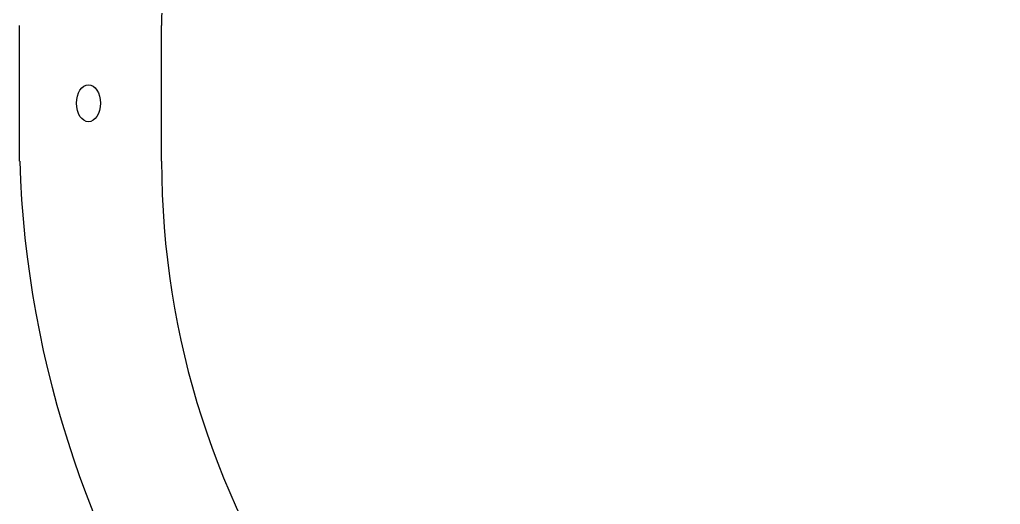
# Model space of a CAD drawing. Extents: x 528 to 612, y 788 to 934.
# Drawn here: x 556.12 to 569.35, y 842.09 to 848.64 of the extents above; entities that cross this region are included whole.
import ezdxf

# ---------------------------------------------------------------- set-up
doc = ezdxf.new("R2010")
doc.units = 0
doc.header["$MEASUREMENT"] = 0
doc.layers.add('1', color=4, linetype='Continuous')

# ---------------------------------------------------------------- blocks, each defined once
blk = doc.blocks.new('2010 FLAIR')
at = {"layer": '1', "color": 3, "linetype": 'Continuous'}
for p, q in [((27.883, 42.035), (27.883, 42.95)), ((27.883, 41.121), (27.883, 42.035))]:
    blk.add_line(p, q, dxfattribs=at)
at = {"layer": '1', "color": 2}
blk.add_line((29.799, 41.121), (29.799, 42.95), dxfattribs=at)
for centre, start, end in [((41.121, 42.95), 90, 180), ((41.121, 41.121), 180, 250.414)]:
    blk.add_arc(centre, 11.322, start, end, dxfattribs=at)
at = {"layer": '1', "color": 3}
blk.add_arc((41.816, 41.568), 13.94, 181.8368, 248.5327, dxfattribs=at)
at = {"layer": '1', "color": 2}
blk.add_ellipse((28.812, 41.903), major_axis=(0, -0.25), ratio=0.649149, dxfattribs=at)

msp = doc.modelspace()

# ---------------------------------------------------------------- block references
at = {"layer": '1'}
msp.add_blockref('2010 FLAIR', (528.234, 805.604), dxfattribs=at)

doc.saveas('drawing.dxf')
